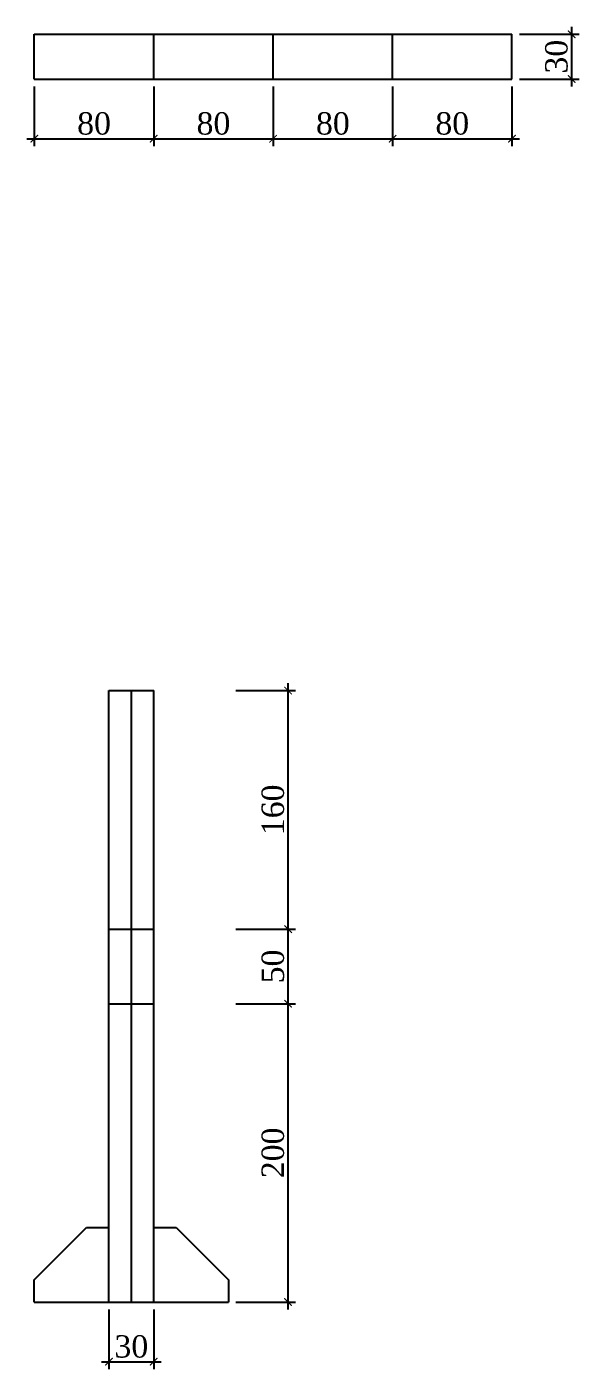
# Model space of a CAD drawing. Extents: x -149716 to 104715, y -26828 to 33500.
# Drawn here: x -100 to 7300, y 15500 to 33500 of the extents above; entities that cross this region are included whole.
import ezdxf

# ---------------------------------------------------------------- set-up
doc = ezdxf.new("R2010")
doc.units = 0
doc.header["$LTSCALE"] = 1000
doc.linetypes.add('CENTER', pattern=[50.8, 31.75, -6.35, 6.35, -6.35])
doc.layers.get('0').update_dxf_attribs({"linetype": 'CONTINUOUS'})
doc.layers.get('Defpoints').update_dxf_attribs({"color": 250, "linetype": 'CONTINUOUS'})
doc.styles.add('dd', font='times.ttf')
doc.dimstyles.get("Standard").update_dxf_attribs({"dimtxt": 0.18, "dimasz": 0.18, "dimexe": 0.18, "dimexo": 0.0625, "dimgap": 0.09, "dimtad": 0, "dimtih": 1, "dimtoh": 1, "dimdec": 4, "dimzin": 0, "dimdsep": 46, "dimtxsty": 'Standard', "dimcen": 0.09, "dimadec": 0, "dimazin": 0, "dimtfac": 1, "dimtdec": 4, "dimtofl": 0, "dimtmove": 0, "dimatfit": 3, "dimfxl": 1, "dimtolj": 1, "dimtzin": 0, "dimarcsym": 0})

# ---------------------------------------------------------------- blocks, each defined once
blk = doc.blocks.new('_ArchTick')
at = {"color": 0, "linetype": 'ByBlock', "const_width": 0.15}
blk.add_lwpolyline([(-0.5, -0.5), (0.5, 0.5)], dxfattribs=at)
blk = doc.blocks.new('*D625')
at = {"color": 0, "lineweight": -2, "transparency": 16777216}
for p, q in [((1000, 16300), (1000, 15500)), ((1600, 16300), (1600, 15500)), ((900, 15600), (1700, 15600))]:
    blk.add_line(p, q, dxfattribs=at)
at = {"layer": 'Defpoints', "color": 0, "transparency": 16777216}
for p in [(1000, 16400), (1600, 16400), (1600, 15600)]:
    blk.add_point(p, dxfattribs=at)
at = {"color": 0, "lineweight": -2, "transparency": 16777216, "xscale": 100, "yscale": 100, "zscale": 100, "rotation": 180}
blk.add_blockref('_ArchTick', (1000, 15600), dxfattribs=at)
at = {"color": 0, "lineweight": -2, "transparency": 16777216, "xscale": 100, "yscale": 100, "zscale": 100}
blk.add_blockref('_ArchTick', (1600, 15600), dxfattribs=at)
at = {"color": 0, "transparency": 16777216, "insert": (1300, 15803), "char_height": 300, "attachment_point": 5, "style": 'dd'}
blk.add_mtext('\\A1;30', dxfattribs=at)
blk = doc.blocks.new('*D626')
at = {"color": 0, "lineweight": -2, "transparency": 16777216}
for p, q in [((2700, 20400), (3500, 20400)), ((3400, 16300), (3400, 20500)), ((2700, 16400), (3500, 16400))]:
    blk.add_line(p, q, dxfattribs=at)
at = {"layer": 'Defpoints', "color": 0, "transparency": 16777216}
for p in [(2600, 20400), (3400, 20400), (2600, 16400)]:
    blk.add_point(p, dxfattribs=at)
at = {"color": 0, "lineweight": -2, "transparency": 16777216, "xscale": 100, "yscale": 100, "zscale": 100}
for p, rotation in [((3400, 20400), 90), ((3400, 16400), 270)]:
    blk.add_blockref('_ArchTick', p, dxfattribs=dict(at, rotation=rotation))
at = {"color": 0, "transparency": 16777216, "insert": (3197, 18400), "char_height": 300, "attachment_point": 5, "rotation": 90, "style": 'dd'}
blk.add_mtext('\\A1;200', dxfattribs=at)
blk = doc.blocks.new('*D627')
at = {"color": 0, "lineweight": -2, "transparency": 16777216}
for p, q in [((3400, 20300), (3400, 21500)), ((2700, 21400), (3500, 21400)), ((2700, 20400), (3500, 20400))]:
    blk.add_line(p, q, dxfattribs=at)
at = {"layer": 'Defpoints', "color": 0, "transparency": 16777216}
for p in [(2600, 21400), (3400, 21400), (2600, 20400)]:
    blk.add_point(p, dxfattribs=at)
at = {"color": 0, "lineweight": -2, "transparency": 16777216, "xscale": 100, "yscale": 100, "zscale": 100}
for p, rotation in [((3400, 21400), 90), ((3400, 20400), 270)]:
    blk.add_blockref('_ArchTick', p, dxfattribs=dict(at, rotation=rotation))
at = {"color": 0, "transparency": 16777216, "insert": (3197, 20900), "char_height": 300, "attachment_point": 5, "rotation": 90, "style": 'dd'}
blk.add_mtext('\\A1;50', dxfattribs=at)
blk = doc.blocks.new('*D628')
at = {"color": 0, "lineweight": -2, "transparency": 16777216}
for p, q in [((3400, 21300), (3400, 24700)), ((2700, 24600), (3500, 24600)), ((2700, 21400), (3500, 21400))]:
    blk.add_line(p, q, dxfattribs=at)
at = {"layer": 'Defpoints', "color": 0, "transparency": 16777216}
for p in [(2600, 24600), (3400, 24600), (2600, 21400)]:
    blk.add_point(p, dxfattribs=at)
at = {"color": 0, "lineweight": -2, "transparency": 16777216, "xscale": 100, "yscale": 100, "zscale": 100}
for p, rotation in [((3400, 24600), 90), ((3400, 21400), 270)]:
    blk.add_blockref('_ArchTick', p, dxfattribs=dict(at, rotation=rotation))
at = {"color": 0, "transparency": 16777216, "insert": (3197, 23000), "char_height": 300, "attachment_point": 5, "rotation": 90, "style": 'dd'}
blk.add_mtext('\\A1;160', dxfattribs=at)
blk = doc.blocks.new('*D629')
at = {"color": 0, "lineweight": -2, "transparency": 16777216}
for p, q in [((0, 32700), (0, 31900)), ((1600, 32700), (1600, 31900)), ((-100, 32000), (1700, 32000))]:
    blk.add_line(p, q, dxfattribs=at)
at = {"layer": 'Defpoints', "color": 0, "transparency": 16777216}
for p in [(0, 32800), (1600, 32800), (1600, 32000)]:
    blk.add_point(p, dxfattribs=at)
at = {"color": 0, "lineweight": -2, "transparency": 16777216, "xscale": 100, "yscale": 100, "zscale": 100, "rotation": 180}
blk.add_blockref('_ArchTick', (0, 32000), dxfattribs=at)
at = {"color": 0, "lineweight": -2, "transparency": 16777216, "xscale": 100, "yscale": 100, "zscale": 100}
blk.add_blockref('_ArchTick', (1600, 32000), dxfattribs=at)
at = {"color": 0, "transparency": 16777216, "insert": (800, 32203), "char_height": 300, "attachment_point": 5, "style": 'dd'}
blk.add_mtext('\\A1;80', dxfattribs=at)
blk = doc.blocks.new('*D630')
at = {"color": 0, "lineweight": -2, "transparency": 16777216}
for p, q in [((1600, 32700), (1600, 31900)), ((3200, 32700), (3200, 31900)), ((1500, 32000), (3300, 32000))]:
    blk.add_line(p, q, dxfattribs=at)
at = {"layer": 'Defpoints', "color": 0, "transparency": 16777216}
for p in [(1600, 32800), (3200, 32800), (3200, 32000)]:
    blk.add_point(p, dxfattribs=at)
at = {"color": 0, "lineweight": -2, "transparency": 16777216, "xscale": 100, "yscale": 100, "zscale": 100, "rotation": 180}
blk.add_blockref('_ArchTick', (1600, 32000), dxfattribs=at)
at = {"color": 0, "lineweight": -2, "transparency": 16777216, "xscale": 100, "yscale": 100, "zscale": 100}
blk.add_blockref('_ArchTick', (3200, 32000), dxfattribs=at)
at = {"color": 0, "transparency": 16777216, "insert": (2400, 32203), "char_height": 300, "attachment_point": 5, "style": 'dd'}
blk.add_mtext('\\A1;80', dxfattribs=at)
blk = doc.blocks.new('*D631')
at = {"color": 0, "lineweight": -2, "transparency": 16777216}
for p, q in [((3200, 32700), (3200, 31900)), ((4800, 32700), (4800, 31900)), ((3100, 32000), (4900, 32000))]:
    blk.add_line(p, q, dxfattribs=at)
at = {"layer": 'Defpoints', "color": 0, "transparency": 16777216}
for p in [(3200, 32800), (4800, 32800), (4800, 32000)]:
    blk.add_point(p, dxfattribs=at)
at = {"color": 0, "lineweight": -2, "transparency": 16777216, "xscale": 100, "yscale": 100, "zscale": 100, "rotation": 180}
blk.add_blockref('_ArchTick', (3200, 32000), dxfattribs=at)
at = {"color": 0, "lineweight": -2, "transparency": 16777216, "xscale": 100, "yscale": 100, "zscale": 100}
blk.add_blockref('_ArchTick', (4800, 32000), dxfattribs=at)
at = {"color": 0, "transparency": 16777216, "insert": (4000, 32203), "char_height": 300, "attachment_point": 5, "style": 'dd'}
blk.add_mtext('\\A1;80', dxfattribs=at)
blk = doc.blocks.new('*D632')
at = {"color": 0, "lineweight": -2, "transparency": 16777216}
for p, q in [((4800, 32700), (4800, 31900)), ((6400, 32700), (6400, 31900)), ((4700, 32000), (6500, 32000))]:
    blk.add_line(p, q, dxfattribs=at)
at = {"layer": 'Defpoints', "color": 0, "transparency": 16777216}
for p in [(4800, 32800), (6400, 32800), (6400, 32000)]:
    blk.add_point(p, dxfattribs=at)
at = {"color": 0, "lineweight": -2, "transparency": 16777216, "xscale": 100, "yscale": 100, "zscale": 100, "rotation": 180}
blk.add_blockref('_ArchTick', (4800, 32000), dxfattribs=at)
at = {"color": 0, "lineweight": -2, "transparency": 16777216, "xscale": 100, "yscale": 100, "zscale": 100}
blk.add_blockref('_ArchTick', (6400, 32000), dxfattribs=at)
at = {"color": 0, "transparency": 16777216, "insert": (5600, 32203), "char_height": 300, "attachment_point": 5, "style": 'dd'}
blk.add_mtext('\\A1;80', dxfattribs=at)
blk = doc.blocks.new('*D633')
at = {"color": 0, "lineweight": -2, "transparency": 16777216}
for p, q in [((7200, 32700), (7200, 33500)), ((6500, 33400), (7300, 33400)), ((6500, 32800), (7300, 32800))]:
    blk.add_line(p, q, dxfattribs=at)
at = {"layer": 'Defpoints', "color": 0, "transparency": 16777216}
for p in [(6400, 33400), (7200, 33400), (6400, 32800)]:
    blk.add_point(p, dxfattribs=at)
at = {"color": 0, "lineweight": -2, "transparency": 16777216, "xscale": 100, "yscale": 100, "zscale": 100}
for p, rotation in [((7200, 33400), 90), ((7200, 32800), 270)]:
    blk.add_blockref('_ArchTick', p, dxfattribs=dict(at, rotation=rotation))
at = {"color": 0, "transparency": 16777216, "insert": (6997, 33100), "char_height": 300, "attachment_point": 5, "rotation": 90, "style": 'dd'}
blk.add_mtext('\\A1;30', dxfattribs=at)

msp = doc.modelspace()

# ---------------------------------------------------------------- linework, layer by layer
for p, q in [((0, 33400), (6400, 33400)), ((0, 32800), (0, 33400)), ((1600, 32800), (1600, 33400)), ((3200, 32800), (3200, 33400)), ((4800, 32800), (4800, 33400)), ((6400, 32800), (6400, 33400)), ((0, 32800), (6400, 32800)), ((1000, 16400), (1000, 24600)), ((1000, 24600), (1600, 24600)), ((1600, 16400), (1600, 24600)), ((1000, 21400), (1600, 21400)), ((1000, 20400), (1600, 20400)), ((0, 16700), (700, 17400)), ((700, 17400), (1000, 17400)), ((1600, 17400), (1900, 17400)), ((1900, 17400), (2600, 16700)), ((0, 16400), (0, 16700)), ((2600, 16700), (2600, 16400)), ((0, 16400), (1000, 16400)), ((1000, 16400), (1600, 16400)), ((1600, 16400), (2600, 16400))]:
    msp.add_line(p, q)
at = {"linetype": 'CENTER', "ltscale": 5}
msp.add_line((1300, 16400), (1300, 24600), dxfattribs=at)

# ---------------------------------------------------------------- dimensions: what is measured, and where the dimension line sits
for p1, p2, text, picture, middle in [((6400, 32800), (6400, 33400), '30', '*D633', (6997.40447, 33100)), ((0, 32800), (1600, 32800), '80', '*D629', (800, 32202.59553)), ((1600, 32800), (3200, 32800), '80', '*D630', (2400, 32202.59553)), ((3200, 32800), (4800, 32800), '80', '*D631', (4000, 32202.59553)), ((4800, 32800), (6400, 32800), '80', '*D632', (5600, 32202.59553)), ((2600, 21400), (2600, 24600), '160', '*D628', (3197.40447, 23000)), ((2600, 20400), (2600, 21400), '50', '*D627', (3197.40447, 20900)), ((2600, 16400), (2600, 20400), '200', '*D626', (3197.40447, 18400)), ((1000, 16400), (1600, 16400), '30', '*D625', (1300, 15802.59553))]:
    dim = msp.add_aligned_dim(p1=p1, p2=p2, distance=-800, text=text, dimstyle='Standard', override={"dimtxt": 300, "dimasz": 100, "dimexe": 100, "dimexo": 100, "dimgap": 50, "dimtad": 1, "dimjust": 0, "dimtih": 0, "dimtxsty": 'dd', "dimblk1": 'ArchTick', "dimblk2": 'ArchTick', "dimsah": 1, "dimdle": 100})
    dim.commit()
    dim.dimension.update_dxf_attribs({"geometry": picture, "text_midpoint": middle})

doc.saveas('drawing.dxf')
